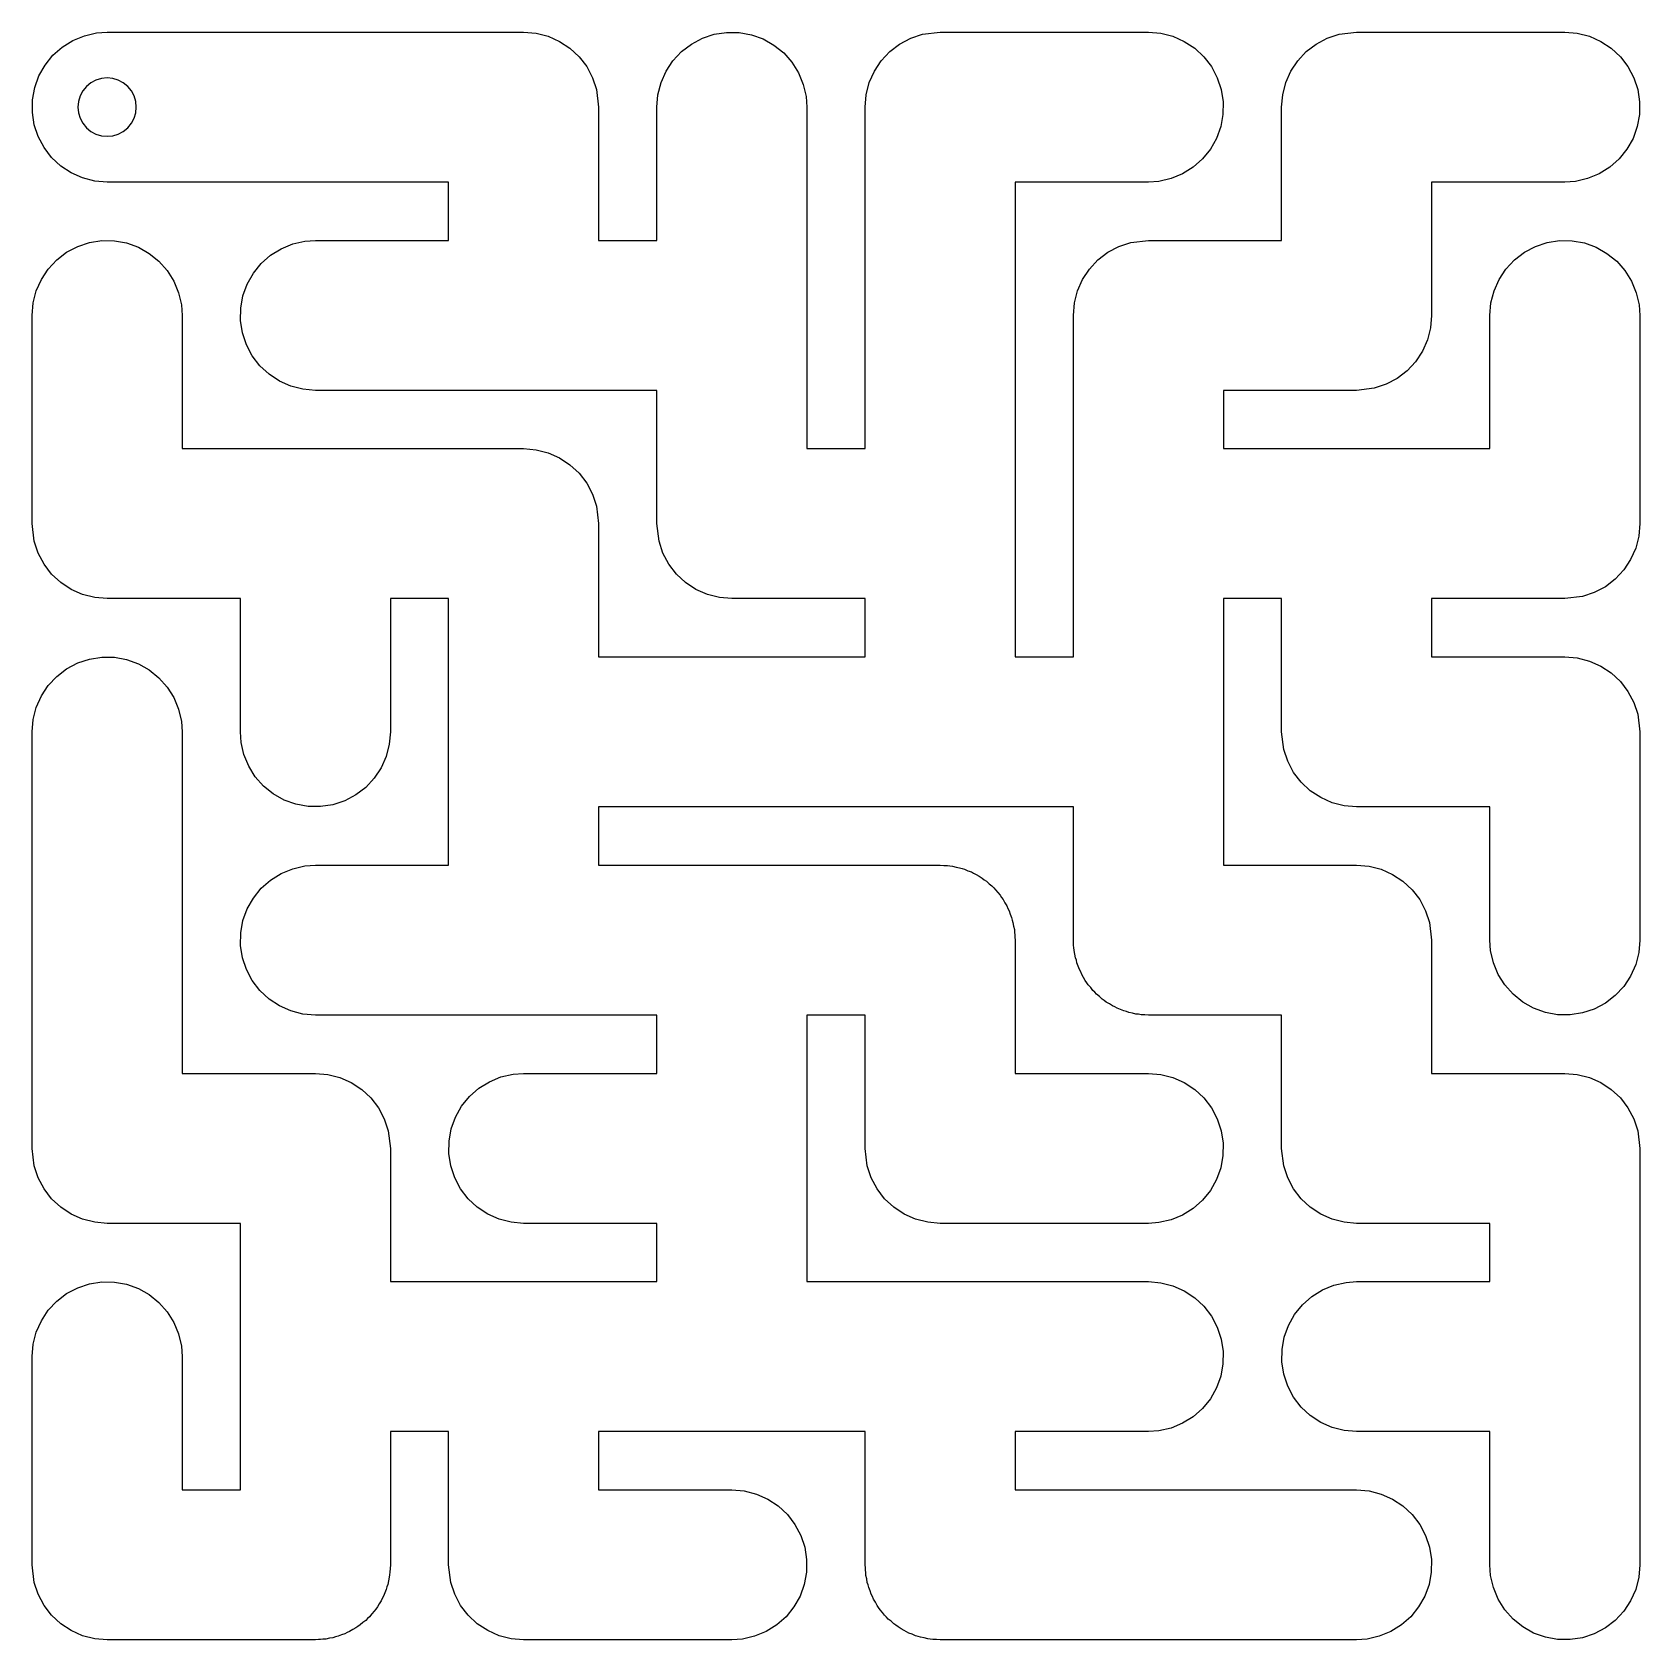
# Model space of a CAD drawing. Header units: inches. Extents: x 2.68 to 6.7, y 2.68 to 6.7.
import ezdxf

# ---------------------------------------------------------------- set-up
doc = ezdxf.new("R2010")
doc.units = ezdxf.units.IN
doc.layers.get('0').update_dxf_attribs({"linetype": 'CONTINUOUS'})

msp = doc.modelspace()

# ---------------------------------------------------------------- linework, layer by layer
at = {"color": 7}
for points in [[(3.937364, 6.695317), (3.967616, 6.68759), (3.996166, 6.67495), (4.022223, 6.657748), (4.045064, 6.63646), (4.064055, 6.611678), (4.078671, 6.584087), (4.088505, 6.554453), (4.09375, 6.510417), (4.09375, 6.177083), (4.239583, 6.177083), (4.239583, 6.510417), (4.242183, 6.541531), (4.24991, 6.571783), (4.26255, 6.600333), (4.279752, 6.626389), (4.30104, 6.64923), (4.325822, 6.668222), (4.353413, 6.682837), (4.383047, 6.692672), (4.413901, 6.697453), (4.445122, 6.697048), (4.475842, 6.691467), (4.50521, 6.680865), (4.532411, 6.665538), (4.556692, 6.645908), (4.577379, 6.622522), (4.593898, 6.596027), (4.605792, 6.567158), (4.61273, 6.536716), (4.614583, 6.510417), (4.614583, 5.65625), (4.760417, 5.65625), (4.760417, 6.510417), (4.763016, 6.541531), (4.770743, 6.571783), (4.783383, 6.600333), (4.800585, 6.626389), (4.821873, 6.64923), (4.846656, 6.668222), (4.874246, 6.682837), (4.90388, 6.692672), (4.947917, 6.697917), (5.46875, 6.697917), (5.499864, 6.695317), (5.530116, 6.68759), (5.558666, 6.67495), (5.584723, 6.657748), (5.607564, 6.63646), (5.626555, 6.611678), (5.641171, 6.584087), (5.651005, 6.554453), (5.655786, 6.523599), (5.655381, 6.492378), (5.6498, 6.461658), (5.639199, 6.43229), (5.623871, 6.405089), (5.604242, 6.380808), (5.580855, 6.360121), (5.55436, 6.343602), (5.525491, 6.331708), (5.495049, 6.32477), (5.46875, 6.322917), (5.135417, 6.322917), (5.135417, 5.135417), (5.28125, 5.135417), (5.28125, 5.989583), (5.28385, 6.020698), (5.291576, 6.050949), (5.304216, 6.079499), (5.321419, 6.105556), (5.342706, 6.128397), (5.367489, 6.147388), (5.39508, 6.162004), (5.424713, 6.171839), (5.46875, 6.177083), (5.802083, 6.177083), (5.802083, 6.510417), (5.804683, 6.541531), (5.81241, 6.571783), (5.82505, 6.600333), (5.842252, 6.626389), (5.86354, 6.64923), (5.888322, 6.668222), (5.915913, 6.682837), (5.945547, 6.692672), (5.989583, 6.697917), (6.510417, 6.697917), (6.541531, 6.695317), (6.571783, 6.68759), (6.600333, 6.67495), (6.626389, 6.657748), (6.64923, 6.63646), (6.668222, 6.611678), (6.682837, 6.584087), (6.692672, 6.554453), (6.697453, 6.523599), (6.697048, 6.492378), (6.691467, 6.461658), (6.680865, 6.43229), (6.665538, 6.405089), (6.645908, 6.380808), (6.622522, 6.360121), (6.596027, 6.343602), (6.567158, 6.331708), (6.536716, 6.32477), (6.510417, 6.322917), (6.177083, 6.322917), (6.177083, 5.989583), (6.174484, 5.958469), (6.166757, 5.928217), (6.154117, 5.899667), (6.136915, 5.873611), (6.115627, 5.85077), (6.090844, 5.831778), (6.063254, 5.817163), (6.03362, 5.807328), (5.989583, 5.802083), (5.65625, 5.802083), (5.65625, 5.65625), (6.322917, 5.65625), (6.322917, 5.989583), (6.325516, 6.020698), (6.333243, 6.050949), (6.345883, 6.079499), (6.363085, 6.105556), (6.384373, 6.128397), (6.409156, 6.147388), (6.436746, 6.162004), (6.46638, 6.171839), (6.497235, 6.176619), (6.528455, 6.176214), (6.559175, 6.170633), (6.588543, 6.160032), (6.615744, 6.144704), (6.640025, 6.125075), (6.660712, 6.101689), (6.677232, 6.075194), (6.689125, 6.046325), (6.696063, 6.015883), (6.697917, 5.989583), (6.697917, 5.46875), (6.695317, 5.437636), (6.68759, 5.407384), (6.67495, 5.378834), (6.657748, 5.352777), (6.63646, 5.329936), (6.611678, 5.310945), (6.584087, 5.296329), (6.554453, 5.286495), (6.510417, 5.28125), (6.177083, 5.28125), (6.177083, 5.135417), (6.510417, 5.135417), (6.541531, 5.132817), (6.571783, 5.12509), (6.600333, 5.11245), (6.626389, 5.095248), (6.64923, 5.07396), (6.668222, 5.049178), (6.682837, 5.021587), (6.692672, 4.991953), (6.697917, 4.947917), (6.697917, 4.427083), (6.695317, 4.395969), (6.68759, 4.365717), (6.67495, 4.337167), (6.657748, 4.311111), (6.63646, 4.28827), (6.611678, 4.269278), (6.584087, 4.254663), (6.554453, 4.244828), (6.523599, 4.240047), (6.492378, 4.240453), (6.461658, 4.246033), (6.43229, 4.256635), (6.405089, 4.271963), (6.380808, 4.291592), (6.360121, 4.314978), (6.343602, 4.341473), (6.331708, 4.370342), (6.32477, 4.400784), (6.322917, 4.427083), (6.322917, 4.760417), (5.989583, 4.760417), (5.958469, 4.763016), (5.928217, 4.770743), (5.899667, 4.783383), (5.873611, 4.800585), (5.85077, 4.821873), (5.831778, 4.846656), (5.817162, 4.874246), (5.807328, 4.90388), (5.802083, 4.947917), (5.802083, 5.28125), (5.65625, 5.28125), (5.65625, 4.614583), (5.989583, 4.614583), (6.020698, 4.611984), (6.050949, 4.604257), (6.079499, 4.591617), (6.105556, 4.574415), (6.128397, 4.553127), (6.147388, 4.528344), (6.162004, 4.500754), (6.171839, 4.47112), (6.177083, 4.427083), (6.177083, 4.09375), (6.510417, 4.09375), (6.541531, 4.09115), (6.571783, 4.083424), (6.600333, 4.070784), (6.626389, 4.053581), (6.64923, 4.032294), (6.668222, 4.007511), (6.682837, 3.97992), (6.692672, 3.950287), (6.697917, 3.90625), (6.697917, 2.864583), (6.695317, 2.833469), (6.68759, 2.803217), (6.67495, 2.774667), (6.657748, 2.748611), (6.63646, 2.72577), (6.611678, 2.706778), (6.584087, 2.692163), (6.554453, 2.682328), (6.523599, 2.677547), (6.492378, 2.677952), (6.461658, 2.683533), (6.43229, 2.694135), (6.405089, 2.709462), (6.380808, 2.729092), (6.360121, 2.752478), (6.343602, 2.778973), (6.331708, 2.807842), (6.32477, 2.838284), (6.322917, 2.864583), (6.322917, 3.197917), (5.989583, 3.197917), (5.958469, 3.200516), (5.928217, 3.208243), (5.899667, 3.220883), (5.873611, 3.238085), (5.85077, 3.259373), (5.831778, 3.284156), (5.817162, 3.311746), (5.807328, 3.34138), (5.802547, 3.372235), (5.802952, 3.403455), (5.808533, 3.434175), (5.819135, 3.463543), (5.834462, 3.490744), (5.854092, 3.515025), (5.877478, 3.535712), (5.903973, 3.552232), (5.932842, 3.564125), (5.963284, 3.571063), (5.989583, 3.572917), (6.322917, 3.572917), (6.322917, 3.71875), (5.989583, 3.71875), (5.958469, 3.72135), (5.928217, 3.729076), (5.899667, 3.741716), (5.873611, 3.758919), (5.85077, 3.780206), (5.831778, 3.804989), (5.817162, 3.83258), (5.807328, 3.862213), (5.802083, 3.90625), (5.802083, 4.239583), (5.46875, 4.239583), (5.459746, 4.240335), (5.450712, 4.240453), (5.444215, 4.241633), (5.437636, 4.242183), (5.428881, 4.244419), (5.419992, 4.246034), (5.413782, 4.248276), (5.407384, 4.24991), (5.399121, 4.253568), (5.390624, 4.256636), (5.384872, 4.259877), (5.378834, 4.26255), (5.371293, 4.267528), (5.363422, 4.271963), (5.358287, 4.276114), (5.352777, 4.279752), (5.346168, 4.285912), (5.339141, 4.291593), (5.334766, 4.296539), (5.329936, 4.30104), (5.324441, 4.308211), (5.318454, 4.314979), (5.314961, 4.320582), (5.310945, 4.325823), (5.306716, 4.333807), (5.301935, 4.341474), (5.29942, 4.347579), (5.296329, 4.353414), (5.293483, 4.361989), (5.290042, 4.370343), (5.288574, 4.37678), (5.286495, 4.383047), (5.285111, 4.391977), (5.283104, 4.400785), (5.282567, 4.408395), (5.281714, 4.413902), (5.281787, 4.419474), (5.28125, 4.427083), (5.28125, 4.760417), (4.09375, 4.760417), (4.09375, 4.614583), (4.947917, 4.614583), (4.95692, 4.613831), (4.965955, 4.613714), (4.972452, 4.612533), (4.979031, 4.611983), (4.987785, 4.609747), (4.996675, 4.608132), (5.002885, 4.605891), (5.009283, 4.604256), (5.017546, 4.600598), (5.026043, 4.597531), (5.031795, 4.59429), (5.037833, 4.591617), (5.045373, 4.586639), (5.053244, 4.582203), (5.058379, 4.578052), (5.063889, 4.574414), (5.070499, 4.568254), (5.077525, 4.562574), (5.081901, 4.557628), (5.08673, 4.553127), (5.092225, 4.545956), (5.098212, 4.539188), (5.101706, 4.533585), (5.105722, 4.528344), (5.109951, 4.52036), (5.114732, 4.512693), (5.117247, 4.506588), (5.120337, 4.500753), (5.123184, 4.492178), (5.126625, 4.483824), (5.128092, 4.477387), (5.130172, 4.47112), (5.131556, 4.46219), (5.133563, 4.453382), (5.1341, 4.445772), (5.134953, 4.440265), (5.13488, 4.434693), (5.135417, 4.427083), (5.135417, 4.09375), (5.46875, 4.09375), (5.499864, 4.09115), (5.530116, 4.083424), (5.558666, 4.070784), (5.584723, 4.053581), (5.607564, 4.032294), (5.626555, 4.007511), (5.641171, 3.97992), (5.651005, 3.950287), (5.655786, 3.919432), (5.655381, 3.888212), (5.6498, 3.857492), (5.639199, 3.828124), (5.623871, 3.800922), (5.604242, 3.776641), (5.580855, 3.755954), (5.55436, 3.739435), (5.525491, 3.727542), (5.495049, 3.720604), (5.46875, 3.71875), (4.947917, 3.71875), (4.916802, 3.72135), (4.886551, 3.729076), (4.858001, 3.741716), (4.831944, 3.758919), (4.809103, 3.780206), (4.790112, 3.804989), (4.775496, 3.83258), (4.765661, 3.862213), (4.760417, 3.90625), (4.760417, 4.239583), (4.614583, 4.239583), (4.614583, 3.572917), (5.46875, 3.572917), (5.499864, 3.570317), (5.530116, 3.56259), (5.558666, 3.54995), (5.584723, 3.532748), (5.607564, 3.51146), (5.626555, 3.486678), (5.641171, 3.459087), (5.651005, 3.429453), (5.655786, 3.398599), (5.655381, 3.367378), (5.6498, 3.336658), (5.639199, 3.30729), (5.623871, 3.280089), (5.604242, 3.255808), (5.580855, 3.235121), (5.55436, 3.218602), (5.525491, 3.206708), (5.495049, 3.19977), (5.46875, 3.197917), (5.135417, 3.197917), (5.135417, 3.052083), (5.989583, 3.052083), (6.020698, 3.049484), (6.050949, 3.041757), (6.079499, 3.029117), (6.105556, 3.011915), (6.128397, 2.990627), (6.147388, 2.965844), (6.162004, 2.938254), (6.171839, 2.90862), (6.176619, 2.877765), (6.176214, 2.846545), (6.170633, 2.815825), (6.160032, 2.786457), (6.144704, 2.759256), (6.125075, 2.734975), (6.101689, 2.714288), (6.075194, 2.697768), (6.046325, 2.685875), (6.015883, 2.678937), (5.989583, 2.677083), (4.947917, 2.677083), (4.938913, 2.677835), (4.929878, 2.677953), (4.923382, 2.679133), (4.916802, 2.679683), (4.908048, 2.681919), (4.899158, 2.683534), (4.892948, 2.685776), (4.886551, 2.68741), (4.878288, 2.691068), (4.86979, 2.694136), (4.864039, 2.697377), (4.858001, 2.70005), (4.85046, 2.705028), (4.842589, 2.709463), (4.837454, 2.713614), (4.831944, 2.717252), (4.825334, 2.723412), (4.818308, 2.729093), (4.813933, 2.734039), (4.809103, 2.73854), (4.803608, 2.745711), (4.797621, 2.752479), (4.794128, 2.758082), (4.790112, 2.763323), (4.785882, 2.771307), (4.781102, 2.778974), (4.778587, 2.785079), (4.775496, 2.790914), (4.77265, 2.799489), (4.769208, 2.807843), (4.767741, 2.81428), (4.765661, 2.820547), (4.764278, 2.829477), (4.76227, 2.838285), (4.761734, 2.845895), (4.760881, 2.851402), (4.760954, 2.856974), (4.760417, 2.864583), (4.760417, 3.197917), (4.09375, 3.197917), (4.09375, 3.052083), (4.427083, 3.052083), (4.458198, 3.049484), (4.488449, 3.041757), (4.516999, 3.029117), (4.543056, 3.011915), (4.565897, 2.990627), (4.584888, 2.965844), (4.599504, 2.938254), (4.609339, 2.90862), (4.614119, 2.877765), (4.613714, 2.846545), (4.608133, 2.815825), (4.597532, 2.786457), (4.582204, 2.759256), (4.562575, 2.734975), (4.539189, 2.714288), (4.512694, 2.697768), (4.483825, 2.685875), (4.453383, 2.678937), (4.427083, 2.677083), (3.90625, 2.677083), (3.875136, 2.679683), (3.844884, 2.68741), (3.816334, 2.70005), (3.790277, 2.717252), (3.767436, 2.73854), (3.748445, 2.763322), (3.733829, 2.790913), (3.723995, 2.820547), (3.71875, 2.864583), (3.71875, 3.197917), (3.572917, 3.197917), (3.572917, 2.864583), (3.572165, 2.85558), (3.572047, 2.846545), (3.570867, 2.840048), (3.570317, 2.833469), (3.568081, 2.824715), (3.566466, 2.815825), (3.564224, 2.809615), (3.56259, 2.803217), (3.558932, 2.794954), (3.555864, 2.786457), (3.552623, 2.780705), (3.54995, 2.774667), (3.544972, 2.767127), (3.540537, 2.759256), (3.536386, 2.754121), (3.532748, 2.748611), (3.526588, 2.742001), (3.520907, 2.734975), (3.515961, 2.730599), (3.51146, 2.72577), (3.504289, 2.720275), (3.497521, 2.714288), (3.491918, 2.710794), (3.486677, 2.706778), (3.478693, 2.702549), (3.471026, 2.697768), (3.464921, 2.695253), (3.459086, 2.692162), (3.450511, 2.689316), (3.442157, 2.685875), (3.43572, 2.684408), (3.429453, 2.682328), (3.420523, 2.680944), (3.411715, 2.678937), (3.404105, 2.6784), (3.398598, 2.677547), (3.393026, 2.67762), (3.385417, 2.677083), (2.864583, 2.677083), (2.833469, 2.679683), (2.803217, 2.68741), (2.774667, 2.70005), (2.748611, 2.717252), (2.72577, 2.73854), (2.706778, 2.763322), (2.692163, 2.790913), (2.682328, 2.820547), (2.677083, 2.864583), (2.677083, 3.385417), (2.679683, 3.416531), (2.68741, 3.446783), (2.70005, 3.475333), (2.717252, 3.501389), (2.73854, 3.52423), (2.763322, 3.543222), (2.790913, 3.557838), (2.820547, 3.567672), (2.851401, 3.572453), (2.882622, 3.572048), (2.913342, 3.566467), (2.94271, 3.555865), (2.969911, 3.540538), (2.994192, 3.520908), (3.014879, 3.497522), (3.031398, 3.471027), (3.043292, 3.442158), (3.05023, 3.411716), (3.052083, 3.385417), (3.052083, 3.052083), (3.197917, 3.052083), (3.197917, 3.71875), (2.864583, 3.71875), (2.833469, 3.72135), (2.803217, 3.729076), (2.774667, 3.741716), (2.748611, 3.758919), (2.72577, 3.780206), (2.706778, 3.804989), (2.692163, 3.83258), (2.682328, 3.862213), (2.677083, 3.90625), (2.677083, 4.947917), (2.679683, 4.979031), (2.68741, 5.009283), (2.70005, 5.037833), (2.717252, 5.063889), (2.73854, 5.08673), (2.763322, 5.105722), (2.790913, 5.120337), (2.820547, 5.130172), (2.851401, 5.134953), (2.882622, 5.134548), (2.913342, 5.128967), (2.94271, 5.118365), (2.969911, 5.103038), (2.994192, 5.083408), (3.014879, 5.060022), (3.031398, 5.033527), (3.043292, 5.004658), (3.05023, 4.974216), (3.052083, 4.947917), (3.052083, 4.09375), (3.385417, 4.09375), (3.416531, 4.09115), (3.446783, 4.083424), (3.475333, 4.070784), (3.501389, 4.053581), (3.52423, 4.032294), (3.543222, 4.007511), (3.557837, 3.97992), (3.567672, 3.950287), (3.572917, 3.90625), (3.572917, 3.572917), (4.239583, 3.572917), (4.239583, 3.71875), (3.90625, 3.71875), (3.875136, 3.72135), (3.844884, 3.729076), (3.816334, 3.741716), (3.790277, 3.758919), (3.767436, 3.780206), (3.748445, 3.804989), (3.733829, 3.83258), (3.723995, 3.862213), (3.719214, 3.893068), (3.719619, 3.924288), (3.7252, 3.955008), (3.735801, 3.984376), (3.751129, 4.011578), (3.770758, 4.035859), (3.794145, 4.056546), (3.82064, 4.073065), (3.849509, 4.084958), (3.879951, 4.091896), (3.90625, 4.09375), (4.239583, 4.09375), (4.239583, 4.239583), (3.385417, 4.239583), (3.354302, 4.242183), (3.324051, 4.24991), (3.295501, 4.26255), (3.269444, 4.279752), (3.246603, 4.30104), (3.227612, 4.325822), (3.212996, 4.353413), (3.203161, 4.383047), (3.198381, 4.413901), (3.198786, 4.445122), (3.204367, 4.475842), (3.214968, 4.50521), (3.230296, 4.532411), (3.249925, 4.556692), (3.273311, 4.577379), (3.299806, 4.593898), (3.328675, 4.605792), (3.359117, 4.61273), (3.385417, 4.614583), (3.71875, 4.614583), (3.71875, 5.28125), (3.572917, 5.28125), (3.572917, 4.947917), (3.570317, 4.916802), (3.56259, 4.886551), (3.54995, 4.858001), (3.532748, 4.831944), (3.51146, 4.809103), (3.486678, 4.790112), (3.459087, 4.775496), (3.429453, 4.765661), (3.398599, 4.760881), (3.367378, 4.761286), (3.336658, 4.766867), (3.30729, 4.777468), (3.280089, 4.792796), (3.255808, 4.812425), (3.235121, 4.835811), (3.218602, 4.862306), (3.206708, 4.891175), (3.19977, 4.921617), (3.197917, 4.947917), (3.197917, 5.28125), (2.864583, 5.28125), (2.833469, 5.28385), (2.803217, 5.291576), (2.774667, 5.304216), (2.748611, 5.321419), (2.72577, 5.342706), (2.706778, 5.367489), (2.692163, 5.39508), (2.682328, 5.424713), (2.677083, 5.46875), (2.677083, 5.989583), (2.679683, 6.020698), (2.68741, 6.050949), (2.70005, 6.079499), (2.717252, 6.105556), (2.73854, 6.128397), (2.763322, 6.147388), (2.790913, 6.162004), (2.820547, 6.171839), (2.851401, 6.176619), (2.882622, 6.176214), (2.913342, 6.170633), (2.94271, 6.160032), (2.969911, 6.144704), (2.994192, 6.125075), (3.014879, 6.101689), (3.031398, 6.075194), (3.043292, 6.046325), (3.05023, 6.015883), (3.052083, 5.989583), (3.052083, 5.65625), (3.90625, 5.65625), (3.937364, 5.65365), (3.967616, 5.645924), (3.996166, 5.633284), (4.022223, 5.616081), (4.045064, 5.594794), (4.064055, 5.570011), (4.078671, 5.54242), (4.088505, 5.512787), (4.09375, 5.46875), (4.09375, 5.135417), (4.760417, 5.135417), (4.760417, 5.28125), (4.427083, 5.28125), (4.395969, 5.28385), (4.365717, 5.291576), (4.337167, 5.304216), (4.311111, 5.321419), (4.28827, 5.342706), (4.269278, 5.367489), (4.254663, 5.39508), (4.244828, 5.424713), (4.239583, 5.46875), (4.239583, 5.802083), (3.385417, 5.802083), (3.354302, 5.804683), (3.324051, 5.81241), (3.295501, 5.82505), (3.269444, 5.842252), (3.246603, 5.86354), (3.227612, 5.888322), (3.212996, 5.915913), (3.203161, 5.945547), (3.198381, 5.976401), (3.198786, 6.007622), (3.204367, 6.038342), (3.214968, 6.06771), (3.230296, 6.094911), (3.249925, 6.119192), (3.273311, 6.139879), (3.299806, 6.156398), (3.328675, 6.168292), (3.359117, 6.17523), (3.385417, 6.177083), (3.71875, 6.177083), (3.71875, 6.322917), (2.864583, 6.322917), (2.833469, 6.325516), (2.803217, 6.333243), (2.774667, 6.345883), (2.748611, 6.363085), (2.72577, 6.384373), (2.706778, 6.409156), (2.692163, 6.436746), (2.682328, 6.46638), (2.677547, 6.497235), (2.677953, 6.528455), (2.683533, 6.559175), (2.694135, 6.588543), (2.709462, 6.615744), (2.729092, 6.640025), (2.752478, 6.660712), (2.778973, 6.677232), (2.807842, 6.689125), (2.838284, 6.696063), (2.864583, 6.697917), (3.90625, 6.697917)], [(2.9375, 6.510417), (2.936099, 6.524642), (2.93195, 6.538321), (2.925211, 6.550927), (2.916143, 6.561977), (2.905094, 6.571045), (2.892487, 6.577783), (2.878809, 6.581932), (2.864583, 6.583333), (2.850358, 6.581932), (2.836679, 6.577783), (2.824073, 6.571045), (2.813023, 6.561977), (2.803955, 6.550927), (2.797217, 6.538321), (2.793068, 6.524642), (2.791667, 6.510417), (2.793068, 6.496191), (2.797217, 6.482513), (2.803955, 6.469906), (2.813023, 6.458857), (2.824073, 6.449789), (2.836679, 6.44305), (2.850358, 6.438901), (2.864583, 6.4375), (2.878809, 6.438901), (2.892487, 6.44305), (2.905094, 6.449789), (2.916143, 6.458857), (2.925211, 6.469906), (2.93195, 6.482513), (2.936099, 6.496191)]]:
    msp.add_lwpolyline(points, close=True, dxfattribs=at)

doc.saveas('drawing.dxf')
